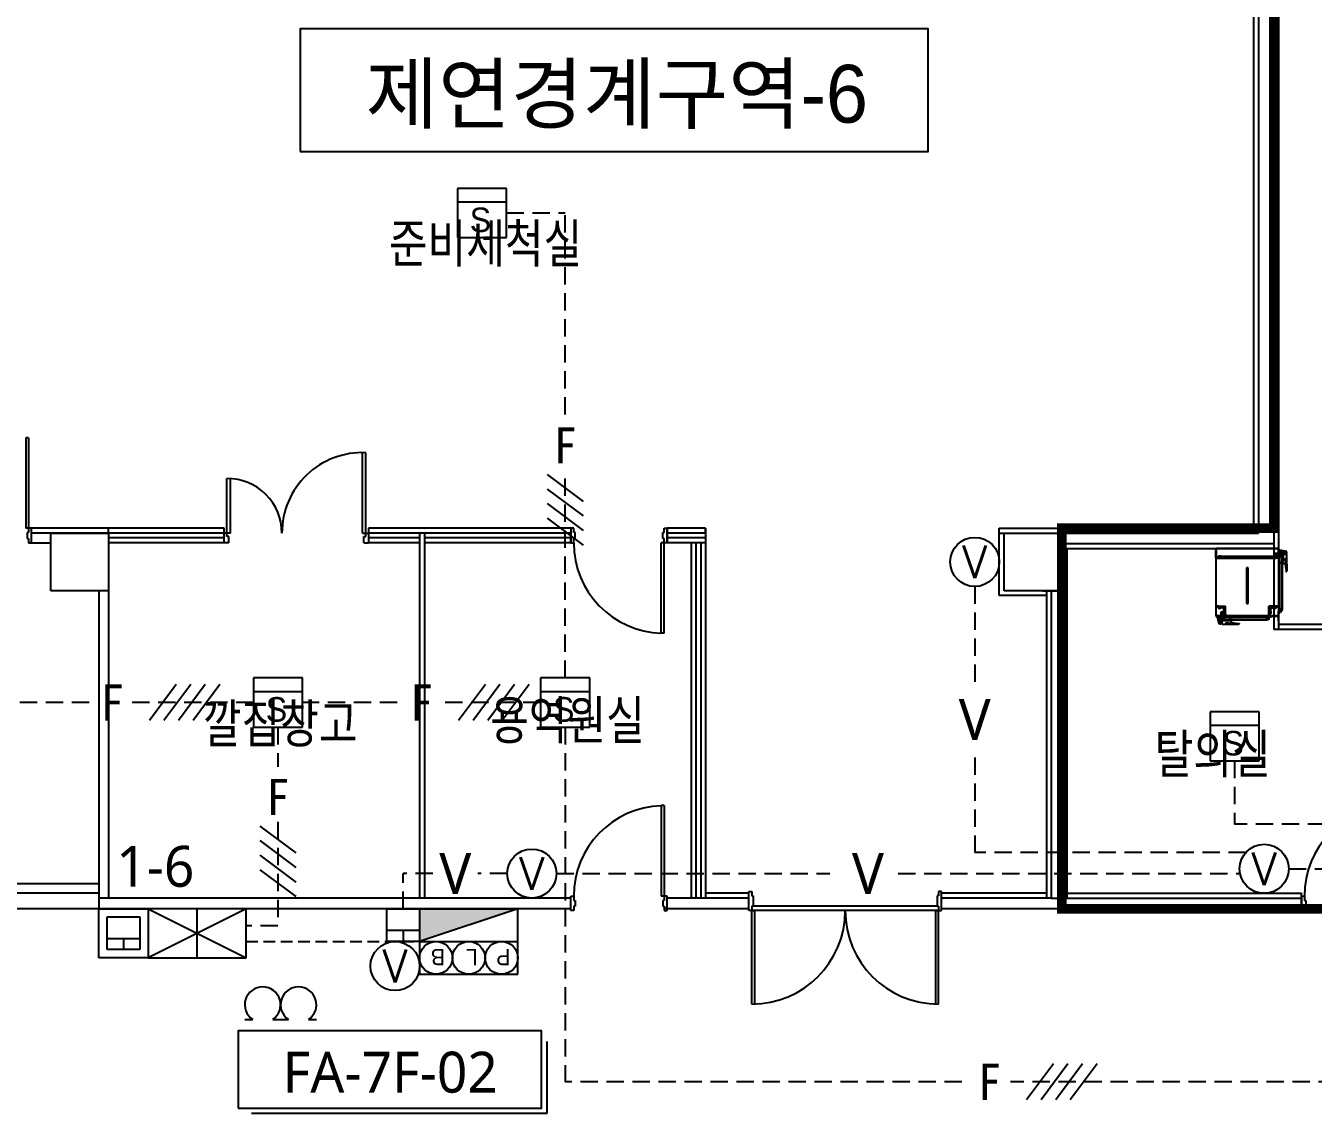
# Model space of a CAD drawing. Header units: millimetres. Extents: x 1710 to 94914, y 1329 to 63037.
# Drawn here: x 39621 to 52991, y 29871 to 41161 of the extents above; entities that cross this region are included whole.
import ezdxf
from ezdxf.enums import TextEntityAlignment as Align

# ---------------------------------------------------------------- set-up
doc = ezdxf.new("R2010")
doc.units = ezdxf.units.MM
doc.header["$LTSCALE"] = 120
doc.linetypes.add('HIDDENX2', pattern=[0.75, 0.5, -0.25])
for name, color, linetype in [('6구역', 51, 'Continuous'), ('ARCH', 9, 'Continuous'), ('DET', 2, 'Continuous'), ('DET-S', 2, 'Continuous'), ('duct-si', 7, 'Continuous'), ('exit-l', 3, 'Continuous'), ('fire', 2, 'Continuous'), ('fire-l', 4, 'Continuous'), ('FIRE-NOTE', 7, 'Continuous'), ('STROBE', 1, 'Continuous')]:
    doc.layers.add(name, color=color, linetype=linetype)
doc.styles.add('GHD', font='')
doc.styles.add('ghs', font='')
doc.styles.get("Standard").update_dxf_attribs({"font": 'SIMPLEX.shx'})
doc.styles.add('SUKWOO', font='malgun.ttf')
doc.styles.add('TT', font='')
doc.styles.add('돋움', font='')
doc.styles.get('GHD').set_extended_font_data('Dotum')
doc.styles.get('ghs').set_extended_font_data('Dotum')
doc.styles.get('TT').set_extended_font_data('Dotum')
doc.styles.get('돋움').set_extended_font_data('DotumChe')

# ---------------------------------------------------------------- blocks, each defined once
blk = doc.blocks.new('O')
at = {"layer": 'fire'}
for p, q in [((0, 0), (0.483, 0)), ((1.703, 0), (2.186, 0))]:
    blk.add_line(p, q, dxfattribs=at)
blk.add_arc((1.093, 0.907), 1.093, 303.90895, 236.09105, dxfattribs=at)
blk = doc.blocks.new('e-04')
at = {"layer": 'fire'}
for p, q in [((-3, 4), (-3, 0)), ((3, 4), (-3, 4)), ((3, 0), (3, 4)), ((3, 2), (-3, 2)), ((-3, 0), (3, 2)), ((3, 0), (-3, 0))]:
    blk.add_line(p, q, dxfattribs=at)
for centre in [(-2, 3), (0, 3), (2, 3)]:
    blk.add_circle(centre, 1, dxfattribs=at)
blk.add_solid([(-3, 0), (3, 2), (3, 0), (3, 2)], dxfattribs=at)
at = {"layer": 'fire', "color": 1, "style": 'ghs'}
for s, p in [('P', (-2.55, 2.452)), ('L', (-0.55, 2.452)), ('B', (1.45, 2.452))]:
    blk.add_text(s, height=1, dxfattribs=at).set_placement(p)
blk = doc.blocks.new('e-31-1')
at = {"layer": 'fire'}
for p, q in [((-1, 0), (-1, 2)), ((-1, 2), (1, 2)), ((0, 1.333), (0, 2)), ((1, 2), (1, 0)), ((-1, 1.333), (1, 1.333)), ((1, 0), (-1, 0))]:
    blk.add_line(p, q, dxfattribs=at)
blk = doc.blocks.new('e-07')
at = {"layer": 'fire'}
blk.add_circle((0, 1.5), 1.5, dxfattribs=at)
at = {"layer": 'STROBE'}
blk.add_line((0, 3), (0, 2.99), dxfattribs=at)
at = {"layer": 'fire', "color": 1}
blk.add_text('V', height=2, dxfattribs=at).set_placement((0, 1.5), align=Align.MIDDLE)
blk = doc.blocks.new('e-01')
at = {"layer": 'DET'}
for p, q in [((1.5, 1.5), (-1.5, 1.5)), ((-1.5, 1.5), (-1.5, -1.5)), ((1.5, -1.5), (1.5, 1.5)), ((1.5, 0.66), (-1.5, 0.66))]:
    blk.add_line(p, q, dxfattribs=at)
at = {"layer": 'DET-S'}
blk.add_line((-1.5, -1.5), (1.5, -1.5), dxfattribs=at)
at = {"layer": 'DET', "color": 1, "style": 'ghs'}
blk.add_text('S', height=1.5, dxfattribs=at).set_placement((-0.745, -1.172))
blk = doc.blocks.new('01')
at = {"layer": 'fire'}
for p, q in [((-0.079, 1.25), (-1.937, -1.25)), ((0.929, 1.25), (-0.929, -1.25)), ((1.937, 1.25), (0.079, -1.25)), ((2.944, 1.25), (1.087, -1.25))]:
    blk.add_line(p, q, dxfattribs=at)
blk = doc.blocks.new('e-22')
at = {"layer": 'fire', "lineweight": -3}
for p, q in [((4, 4), (-4, 4)), ((-4, 4), (-4, 0)), ((-4, 0), (4, 4)), ((4, 0), (-4, 4)), ((0, 4), (0, 0)), ((4, 0), (4, 4)), ((-4, 0), (4, 0))]:
    blk.add_line(p, q, dxfattribs=at)
blk = doc.blocks.new('e-31')
at = {"layer": 'fire'}
for p, q in [((-1.5, 0), (-1.5, 3)), ((-1.5, 3), (1.5, 3)), ((-1, 0.5), (-1, 2.5)), ((-1, 2.5), (1, 2.5)), ((0, 1.833), (0, 2.5)), ((1, 2.5), (1, 0.5)), ((1.5, 3), (1.5, 0)), ((-1, 1.833), (1, 1.833)), ((1.5, 0), (-1.5, 0)), ((1, 0.5), (-1, 0.5))]:
    blk.add_line(p, q, dxfattribs=at)

msp = doc.modelspace()

# ---------------------------------------------------------------- linework, layer by layer
at = {"layer": '6구역', "linetype": 'Continuous', "const_width": 100, "elevation": 0}
msp.add_lwpolyline([(60281.3, 31994.2), (50381.3, 31994.2), (50381.3, 35944.2), (52581.3, 35944.2), (52581.3, 42084.2), (40531.3, 42084.2), (40531.3, 44357), (37056.3, 44357), (37056.3, 37968.3), (36105.3, 37968.3), (36105.3, 35920.8), (25778.8, 35920.8), (25778.8, 44357)], dxfattribs=at)
at = {"layer": 'ARCH', "color": 9}
for p, q in [((52631.3, 44234.2, 0), (52631.3, 34894.2, 0)), ((52581.3, 42294.2, 0), (52581.3, 35734.2, 0)), ((52581.3, 42294.2, 0), (52581.3, 35734.2, 0)), ((52421.3, 42134.2, 0), (52421.3, 35894.2, 0)), ((52371.3, 42084.2, 0), (52371.3, 35894.2, 0)), ((39621.4, 36884.2, 0), (39621.4, 35944.2, 0)), ((39651.3, 36884.2, 0), (39621.4, 36884.2, 0)), ((39621.4, 36884.2, 0), (39621.4, 35944.2, 0)), ((39651.3, 36884.2, 0), (39621.4, 36884.2, 0)), ((39651.3, 36884.2, 0), (39651.3, 35944.2, 0)), ((39651.3, 36884.2, 0), (39651.3, 35944.2, 0)), ((43116.7, 35894.2, 0), (43116.7, 36729.2, 0)), ((43152, 35894.2, 0), (43152, 36728.5, 0)), ((41710.7, 35894.2, 0), (41710.7, 36459.2, 0)), ((41746, 35894.2, 0), (41746, 36458.5, 0)), ((39651.3, 35944.2, 0), (39621.4, 35944.2, 0)), ((39651.3, 35944.2, 0), (39621.4, 35944.2, 0)), ((39651.3, 35899.2, 0), (39636.3, 35899.2, 0)), ((39636.3, 35899.2, 0), (39636.3, 35839.2, 0)), ((39651.3, 35899.2, 0), (39636.3, 35899.2, 0)), ((39636.3, 35899.2, 0), (39636.3, 35839.2, 0)), ((39636.3, 35839.2, 0), (39651.3, 35839.2, 0)), ((39636.3, 35839.2, 0), (39651.3, 35839.2, 0)), ((39681.3, 35944.2, 0), (39651.3, 35944.2, 0)), ((39651.3, 35944.2, 0), (39651.3, 35899.2, 0)), ((39681.3, 35944.2, 0), (39651.3, 35944.2, 0)), ((39651.3, 35944.2, 0), (39651.3, 35899.2, 0)), ((39651.3, 35839.2, 0), (39651.3, 35794.2, 0)), ((39651.3, 35839.2, 0), (39651.3, 35794.2, 0)), ((39681.3, 35794.2, 0), (39681.3, 35944.2, 0)), ((39681.3, 35794.2, 0), (39681.3, 35944.2, 0)), ((41681.3, 35944.2, 0), (39681.3, 35944.2, 0)), ((41681.3, 35894.2, 0), (39681.3, 35894.2, 0)), ((39881.3, 35894.2, 0), (40481.3, 35894.2, 0)), ((39881.3, 35294.2, 0), (39881.3, 35894.2, 0)), ((40481.3, 35894.2, 0), (40481.3, 35944.2, 0)), ((40481.3, 35894.2, 0), (40481.3, 35294.2, 0)), ((41681.3, 35844.2, 0), (40481.3, 35844.2, 0)), ((41681.3, 35794.2, 0), (41681.3, 35944.2, 0)), ((41710.7, 35894.2, 0), (41681.3, 35894.2, 0)), ((41710.7, 35858.3, 0), (41710.7, 35894.2, 0)), ((41746, 35894.2, 0), (41710.7, 35894.2, 0)), ((41731.2, 35858.3, 0), (41710.7, 35858.3, 0)), ((41731.2, 35794.2, 0), (41731.2, 35858.3, 0)), ((43116.7, 35894.2, 0), (43152, 35894.2, 0)), ((43131.5, 35794.2, 0), (43131.5, 35858.3, 0)), ((43131.5, 35858.3, 0), (43152, 35858.3, 0)), ((43152, 35858.3, 0), (43152, 35894.2, 0)), ((43152, 35894.2, 0), (43181.3, 35894.2, 0)), ((45281.3, 35944.2, 0), (43181.3, 35944.2, 0)), ((43181.3, 35944.2, 0), (43181.3, 35794.2, 0)), ((45281.3, 35894.2, 0), (43181.3, 35894.2, 0)), ((43711.3, 35844.2, 0), (43181.3, 35844.2, 0)), ((43711.3, 35894.2, 0), (43711.3, 32104.2, 0)), ((43761.3, 35894.2, 0), (43761.3, 32104.2, 0)), ((45281.3, 35844.2, 0), (43761.3, 35844.2, 0)), ((45281.3, 35944.2, 0), (45281.3, 35794.2, 0)), ((45311.3, 35944.2, 0), (45281.3, 35944.2, 0)), ((45281.3, 35944.2, 0), (45281.3, 35794.2, 0)), ((45311.3, 35944.2, 0), (45281.3, 35944.2, 0)), ((45281.3, 35794.2, 0), (45281.3, 35861.4, 0)), ((45311.3, 35899.2, 0), (45311.3, 35944.2, 0)), ((45311.3, 35899.2, 0), (45311.3, 35944.2, 0)), ((45326.3, 35899.2, 0), (45311.3, 35899.2, 0)), ((45326.3, 35899.2, 0), (45311.3, 35899.2, 0)), ((45311.3, 35794.2, 0), (45311.3, 35839.2, 0)), ((45311.3, 35839.2, 0), (45326.3, 35839.2, 0)), ((45311.3, 35794.2, 0), (45311.3, 35839.2, 0)), ((45311.3, 35839.2, 0), (45326.3, 35839.2, 0)), ((45326.3, 35839.2, 0), (45326.3, 35899.2, 0)), ((45326.3, 35839.2, 0), (45326.3, 35899.2, 0)), ((46236.3, 35839.2, 0), (46236.3, 35899.2, 0)), ((46236.3, 35899.2, 0), (46251.3, 35899.2, 0)), ((46236.3, 35839.2, 0), (46236.3, 35899.2, 0)), ((46236.3, 35899.2, 0), (46251.3, 35899.2, 0)), ((46251.3, 35839.2, 0), (46236.3, 35839.2, 0)), ((46251.3, 35839.2, 0), (46236.3, 35839.2, 0)), ((46251.3, 35899.2, 0), (46251.3, 35944.2, 0)), ((46251.3, 35944.2, 0), (46281.3, 35944.2, 0)), ((46251.3, 35899.2, 0), (46251.3, 35944.2, 0)), ((46251.3, 35944.2, 0), (46281.3, 35944.2, 0)), ((46251.3, 35794.2, 0), (46251.3, 35839.2, 0)), ((46251.3, 35794.2, 0), (46251.3, 35839.2, 0)), ((46681.3, 35944.2, 0), (46281.3, 35944.2, 0)), ((46281.3, 35794.2, 0), (46281.3, 35944.2, 0)), ((46281.3, 35944.2, 0), (46281.3, 35794.2, 0)), ((46281.3, 35944.2, 0), (46281.3, 35794.2, 0)), ((46681.3, 35894.2, 0), (46281.3, 35894.2, 0)), ((46681.3, 35844.2, 0), (46281.3, 35844.2, 0)), ((46681.3, 35944.2, 0), (46681.3, 32104.2, 0)), ((46681.3, 35894.2, 0), (46681.3, 35944.2, 0)), ((49731.3, 35944.2, 0), (52371.3, 35944.2, 0)), ((49731.3, 35244.2, 0), (49731.3, 35944.2, 0)), ((49731.3, 35894.2, 0), (52421.3, 35894.2, 0)), ((49781.3, 35294.2, 0), (49781.3, 35894.2, 0)), ((50381.3, 35894.2, 0), (50381.3, 35694.2, 0)), ((50381.3, 35894.2, 0), (50381.3, 35294.2, 0)), ((39651.3, 35794.2, 0), (39681.3, 35794.2, 0)), ((39651.3, 35794.2, 0), (39681.3, 35794.2, 0)), ((39681.3, 35794.2, 0), (39881.3, 35794.2, 0)), ((41681.3, 35794.2, 0), (40481.3, 35794.2, 0)), ((41731.2, 35794.2, 0), (41681.3, 35794.2, 0)), ((43131.5, 35794.2, 0), (43181.3, 35794.2, 0)), ((43711.3, 35794.2, 0), (43181.3, 35794.2, 0)), ((45281.3, 35794.2, 0), (43761.3, 35794.2, 0)), ((45281.3, 35794.2, 0), (45311.3, 35794.2, 0)), ((45281.3, 35794.2, 0), (45311.3, 35794.2, 0)), ((46221.4, 34854.2, 0), (46221.4, 35794.2, 0)), ((46251.3, 35794.2, 0), (46221.4, 35794.2, 0)), ((46221.4, 34854.2, 0), (46221.4, 35794.2, 0)), ((46251.3, 35794.2, 0), (46221.4, 35794.2, 0)), ((46251.3, 34854.2, 0), (46251.3, 35794.2, 0)), ((46251.3, 34854.2, 0), (46251.3, 35794.2, 0)), ((46281.3, 35794.2, 0), (46251.3, 35794.2, 0)), ((46281.3, 35794.2, 0), (46251.3, 35794.2, 0)), ((46681.3, 35794.2, 0), (46281.3, 35794.2, 0)), ((46531.3, 35794.2, 0), (46531.3, 32104.2, 0)), ((46581.3, 35794.2, 0), (46581.3, 32104.2, 0)), ((46631.3, 35794.2, 0), (46631.3, 32104.2, 0)), ((50381.3, 35784.2, 0), (52581.3, 35784.2, 0)), ((50381.3, 35734.2, 0), (52581.3, 35734.2, 0)), ((50431.3, 35734.2, 0), (50431.3, 32104.2, 0)), ((51981.3, 35734.2, 0), (51981.3, 35634.2, 0)), ((51981.3, 35634.2, 0), (51981.3, 35734.2, 0)), ((51981.3, 35734.2, 0), (52631.3, 35734.2, 0)), ((51981.3, 35721.2, 0), (51981.3, 35686.2, 0)), ((51981.3, 35716.2, 0), (51981.3, 35681.2, 0)), ((51982.5, 35635.4, 0), (51982.5, 35733, 0)), ((52630.1, 35733, 0), (51982.5, 35733, 0)), ((51982.5, 35733, 0), (51982.5, 35635.4, 0)), ((52581.3, 35734.2, 0), (52581.3, 34894.2, 0)), ((52630.1, 35635.4, 0), (52630.1, 35733, 0)), ((52631.3, 35734.2, 0), (52631.3, 35634.2, 0)), ((52641.3, 35721.2, 0), (52631.3, 35721.2, 0)), ((52631.3, 35721.2, 0), (52631.3, 35686.2, 0)), ((52641.3, 35716.2, 0), (52631.3, 35716.2, 0)), ((52631.3, 35716.2, 0), (52631.3, 35681.2, 0)), ((52641.3, 35686.2, 0), (52641.3, 35721.2, 0)), ((52641.3, 35721.2, 0), (52696.3, 35705.2, 0)), ((52641.3, 35721.2, 0), (52713.3, 35705.2, 0)), ((52641.3, 35681.2, 0), (52641.3, 35716.2, 0)), ((52641.3, 35716.2, 0), (52641.3, 35690.2, 0)), ((52641.3, 35716.2, 0), (52641.3, 35690.2, 0)), ((52696.3, 35695.2, 0), (52696.3, 35705.2, 0)), ((52713.3, 35695.2, 0), (52713.3, 35705.2, 0)), ((40481.3, 35694.2, 0), (40481.3, 32104.2, 0)), ((51981.3, 35634.2, 0), (51981.3, 35033, 0)), ((52006.3, 35634.2, 0), (51981.3, 35634.2, 0)), ((51981.4, 35634.2, 0), (52006.3, 35634.2, 0)), ((51982.5, 35635.4, 0), (52005.1, 35635.4, 0)), ((51982.5, 35034.2, 0), (51982.5, 35634.2, 0)), ((52005.1, 35635.4, 0), (52005.1, 35655.4, 0)), ((52005.1, 35655.4, 0), (52030.1, 35655.4, 0)), ((52030.1, 35654.2, 0), (52006.3, 35654.2, 0)), ((52006.3, 35654.2, 0), (52006.3, 35634.2, 0)), ((52606.3, 35652.2, 0), (52006.3, 35652.2, 0)), ((52006.3, 35652.2, 0), (52006.3, 35634.2, 0)), ((52006.3, 35634.2, 0), (52606.3, 35634.2, 0)), ((52025.1, 35658.6, 0), (52025.1, 35648, 0)), ((52030.1, 35654.2, 0), (52030.1, 35655.4, 0)), ((52582.5, 35654.2, 0), (52582.5, 35655.4, 0)), ((52582.5, 35655.4, 0), (52607.5, 35655.4, 0)), ((52606.3, 35654.2, 0), (52582.5, 35654.2, 0)), ((52587.5, 35660.4, 0), (52587.5, 35645, 0)), ((52590.1, 35683.7, 0), (52630.1, 35683.7, 0)), ((52590.1, 35643.7, 0), (52590.1, 35683.7, 0)), ((52630.1, 35643.7, 0), (52590.1, 35643.7, 0)), ((52638, 35671.2, 0), (52601, 35671.2, 0)), ((52601, 35671.2, 0), (52601, 35656.2, 0)), ((52601, 35656.2, 0), (52638, 35656.2, 0)), ((52606.3, 35634.2, 0), (52606.3, 35654.2, 0)), ((52606.3, 35634.2, 0), (52606.3, 35652.2, 0)), ((52631.3, 35634.2, 0), (52606.3, 35634.2, 0)), ((52607.5, 35655.4, 0), (52607.5, 35635.4, 0)), ((52607.5, 35635.4, 0), (52630.1, 35635.4, 0)), ((52608.6, 35668.2, 0), (52614.6, 35668.2, 0)), ((52614.6, 35659.2, 0), (52608.6, 35659.2, 0)), ((52630.1, 35683.7, 0), (52630.1, 35643.7, 0)), ((52631.3, 35686.2, 0), (52641.3, 35686.2, 0)), ((52631.3, 35681.2, 0), (52641.3, 35681.2, 0)), ((52645.2, 35669.2, 0), (52633.4, 35669.2, 0)), ((52638, 35656.2, 0), (52638, 35671.2, 0)), ((52638, 35671.2, 0), (52670, 35671.2, 0)), ((52651.7, 35657.4, 0), (52638, 35657.4, 0)), ((52650.5, 35656.2, 0), (52638, 35656.2, 0)), ((52638, 35641.2, 0), (52649.3, 35641.2, 0)), ((52638, 35584.2, 0), (52638, 35641.2, 0)), ((52667.6, 35584.2, 0), (52638, 35584.2, 0)), ((52668.8, 35670, 0), (52639.2, 35670, 0)), ((52639.2, 35670, 0), (52639.2, 35098.4, 0)), ((52639.2, 35640, 0), (52639.2, 35585.4, 0)), ((52650.5, 35640, 0), (52639.2, 35640, 0)), ((52639.2, 35585.4, 0), (52668.8, 35585.4, 0)), ((52641.3, 35695.2, 0), (52696.3, 35695.2, 0)), ((52641.3, 35695.2, 0), (52713.3, 35695.2, 0)), ((52680.3, 35689.2, 0), (52641.3, 35689.2, 0)), ((52697.3, 35689.2, 0), (52641.3, 35689.2, 0)), ((52649.3, 35656.2, 0), (52650.5, 35656.2, 0)), ((52649.3, 35641.2, 0), (52649.3, 35656.2, 0)), ((52650.5, 35656.2, 0), (52650.5, 35640, 0)), ((52650.5, 35649.4, 0), (52650.5, 35656.2, 0)), ((52651.7, 35649.4, 0), (52650.5, 35649.4, 0)), ((52651.7, 35657.4, 0), (52651.7, 35649.4, 0)), ((52656.3, 35689.9, 0), (52656.3, 35659.8, 0)), ((52667.6, 35565.4, 0), (52667.6, 35584.2, 0)), ((52668.8, 35565.4, 0), (52667.6, 35565.4, 0)), ((52668.8, 35098.4, 0), (52668.8, 35670, 0)), ((52668.8, 35585.4, 0), (52668.8, 35565.4, 0)), ((52718, 35671.2, 0), (52670, 35671.2, 0)), ((52670, 35671.2, 0), (52670, 35577.2, 0)), ((52670, 35671.2, 0), (52670, 35097.2, 0)), ((52670, 35577.2, 0), (52718, 35577.2, 0)), ((52676, 35674.2, 0), (52676, 35671.2, 0)), ((52679, 35671.2, 0), (52679, 35577.2, 0)), ((52680.3, 35695.2, 0), (52680.3, 35687.2, 0)), ((52695.3, 35693.2, 0), (52680.3, 35693.2, 0)), ((52680.3, 35687.2, 0), (52684.3, 35679.4, 0)), ((52695.3, 35687.2, 0), (52691.4, 35679.4, 0)), ((52694, 35687.2, 0), (52694, 35671.2, 0)), ((52695.3, 35695.2, 0), (52695.3, 35687.2, 0)), ((52712.3, 35693.2, 0), (52697.3, 35693.2, 0)), ((52697.3, 35690.2, 0), (52697.3, 35682.2, 0)), ((52697.3, 35687.2, 0), (52701.3, 35679.4, 0)), ((52715, 35609.2, 0), (52698, 35577.2, 0)), ((52703, 35572.2, 0), (52698, 35577.2, 0)), ((52712, 35500.2, 0), (52703, 35572.2, 0)), ((52712.3, 35687.2, 0), (52708.4, 35679.4, 0)), ((52712.3, 35695.2, 0), (52712.3, 35687.2, 0)), ((52712.7, 35671.2, 0), (52715, 35666.2, 0)), ((52715, 35666.2, 0), (52715, 35609.2, 0)), ((52718, 35572.2, 0), (52716, 35500.2, 0)), ((52718, 35577.2, 0), (52718, 35671.2, 0)), ((52718, 35572.2, 0), (52718, 35671.2, 0)), ((52315.6, 35533.7, 0), (52297.1, 35533.7, 0)), ((52297.1, 35533.7, 0), (52297.1, 35164, 0)), ((52315.6, 35520.8, 0), (52297.1, 35520.8, 0)), ((52312.4, 35517.6, 0), (52300.3, 35517.6, 0)), ((52300.3, 35517.6, 0), (52300.3, 35180.2, 0)), ((52306.3, 35544.3, 0), (52306.3, 35153.5, 0)), ((52312.4, 35180.2, 0), (52312.4, 35517.6, 0)), ((52315.6, 35164, 0), (52315.6, 35533.7, 0)), ((52708, 35490.2, 0), (52712, 35500.2, 0)), ((52711, 35490.2, 0), (52708, 35490.2, 0)), ((52711, 35490.2, 0), (52716, 35500.2, 0)), ((40481.3, 35294.2, 0), (39881.3, 35294.2, 0)), ((40381.3, 35294.2, 0), (40381.3, 32104.2, 0)), ((50221.3, 35244.2, 0), (49731.3, 35244.2, 0)), ((50381.3, 35294.2, 0), (49781.3, 35294.2, 0)), ((50181.3, 35294.2, 0), (50381.3, 35294.2, 0)), ((50221.3, 35294.2, 0), (50221.3, 32104.2, 0)), ((50271.3, 35294.2, 0), (50271.3, 32104.2, 0)), ((50381.3, 35294.2, 0), (50381.3, 32104.2, 0)), ((52297.1, 35176.9, 0), (52315.6, 35176.9, 0)), ((52297.1, 35164, 0), (52315.6, 35164, 0)), ((52300.3, 35180.2, 0), (52312.4, 35180.2, 0)), ((51981.3, 35033, 0), (52631.3, 35033, 0)), ((51981.3, 35033, 0), (52081.3, 35033, 0)), ((52006.3, 35134.2, 0), (51982.5, 35134.2, 0)), ((51982.5, 35133, 0), (52005.1, 35133, 0)), ((52630.1, 35034.2, 0), (51982.5, 35034.2, 0)), ((52080.1, 35034.2, 0), (51982.5, 35034.2, 0)), ((51994.3, 35023, 0), (51994.3, 35033, 0)), ((51999.3, 35023, 0), (51999.3, 35033, 0)), ((52005.1, 35133, 0), (52005.1, 35113, 0)), ((52005.1, 35113, 0), (52031.3, 35113, 0)), ((52006.3, 35116.2, 0), (52006.3, 35134.2, 0)), ((52006.3, 35114.2, 0), (52006.3, 35134.2, 0)), ((52031.3, 35114.2, 0), (52006.3, 35114.2, 0)), ((52007.3, 35134.2, 0), (52081.3, 35134.2, 0)), ((52007.3, 35134.2, 0), (52007.3, 35116.2, 0)), ((52007.3, 35134.2, 0), (52081.3, 35134.2, 0)), ((52063.3, 35116.2, 0), (52007.3, 35116.2, 0)), ((52029.3, 35033, 0), (52029.3, 35023, 0)), ((52031.3, 35113, 0), (52031.3, 35114.2, 0)), ((52071.8, 35074.2, 0), (52031.8, 35074.2, 0)), ((52031.8, 35074.2, 0), (52031.8, 35034.2, 0)), ((52031.8, 35034.2, 0), (52071.8, 35034.2, 0)), ((52031.8, 35034.2, 0), (52071.8, 35034.2, 0)), ((52034.3, 35033, 0), (52034.3, 35023, 0)), ((52044.3, 35063.3, 0), (52059.3, 35063.3, 0)), ((52044.3, 35026.3, 0), (52044.3, 35063.3, 0)), ((52046.3, 35019.1, 0), (52046.3, 35031, 0)), ((52047.3, 35055.7, 0), (52047.3, 35049.7, 0)), ((52056.3, 35049.7, 0), (52056.3, 35055.7, 0)), ((52059.3, 35063.3, 0), (52059.3, 35026.3, 0)), ((52061.3, 35081.8, 0), (52060.1, 35081.8, 0)), ((52060.1, 35081.8, 0), (52060.1, 35056.8, 0)), ((52060.1, 35056.8, 0), (52080.1, 35056.8, 0)), ((52061.3, 35058, 0), (52061.3, 35081.8, 0)), ((52081.3, 35058, 0), (52061.3, 35058, 0)), ((52081.3, 35134.2, 0), (52063.3, 35116.2, 0)), ((52081.3, 35134.2, 0), (52063.3, 35116.2, 0)), ((52063.3, 35059, 0), (52063.3, 35116.2, 0)), ((52081.3, 35059, 0), (52063.3, 35059, 0)), ((52071.8, 35034.2, 0), (52071.8, 35074.2, 0)), ((52080.1, 35056.8, 0), (52080.1, 35034.2, 0)), ((52081.3, 35059, 0), (52081.3, 35134.2, 0)), ((52081.3, 35059, 0), (52081.3, 35134.2, 0)), ((52081.3, 35033, 0), (52081.3, 35058, 0)), ((52507.3, 35034.2, 0), (52486.8, 35034.2, 0)), ((52631.3, 35033, 0), (52507.3, 35033, 0)), ((52508.5, 35034.2, 0), (52630.1, 35034.2, 0)), ((52515.3, 35033, 0), (52515.3, 35021, 0)), ((52515.3, 35033, 0), (52524.3, 35033, 0)), ((52559.3, 35033, 0), (52524.3, 35033, 0)), ((52559.3, 35033, 0), (52524.3, 35033, 0)), ((52524.3, 35033, 0), (52524.3, 35021, 0)), ((52559.3, 35033, 0), (52524.3, 35033, 0)), ((52531.3, 35032, 0), (52524.3, 35032, 0)), ((52618.3, 35033, 0), (52529.3, 35033, 0)), ((52618.3, 35033, 0), (52529.3, 35033, 0)), ((52618.3, 35033, 0), (52529.3, 35033, 0)), ((52531.3, 35134.2, 0), (52549.3, 35116.2, 0)), ((52531.3, 35059, 0), (52531.3, 35134.2, 0)), ((52605.3, 35134.2, 0), (52531.3, 35134.2, 0)), ((52531.3, 35059, 0), (52549.3, 35059, 0)), ((52531.3, 35058, 0), (52551.3, 35058, 0)), ((52531.3, 35033, 0), (52531.3, 35058, 0)), ((52531.3, 35022, 0), (52531.3, 35033, 0)), ((52531.3, 35033, 0), (52556.8, 35033, 0)), ((52531.3, 35033, 0), (52556.8, 35033, 0)), ((52532.5, 35056.8, 0), (52532.5, 35034.2, 0)), ((52552.5, 35056.8, 0), (52532.5, 35056.8, 0)), ((52544.3, 35017.1, 0), (52544.3, 35041.9, 0)), ((52549.3, 35059, 0), (52549.3, 35116.2, 0)), ((52549.3, 35116.2, 0), (52605.3, 35116.2, 0)), ((52551.3, 35081.8, 0), (52552.5, 35081.8, 0)), ((52551.3, 35058, 0), (52551.3, 35081.8, 0)), ((52552.5, 35081.8, 0), (52552.5, 35056.8, 0)), ((52556.8, 35033, 0), (52556.8, 35022, 0)), ((52556.8, 35033, 0), (52556.8, 35022, 0)), ((52581.3, 35114.2, 0), (52581.3, 35113, 0)), ((52606.3, 35114.2, 0), (52581.3, 35114.2, 0)), ((52581.3, 35113, 0), (52607.5, 35113, 0)), ((52605.3, 35134.2, 0), (52605.3, 35116.2, 0)), ((52606.3, 35134.2, 0), (52606.3, 35116.2, 0)), ((52606.3, 35134.2, 0), (52606.3, 35114.2, 0)), ((52631.3, 35134.2, 0), (52606.3, 35134.2, 0)), ((52607.5, 35133, 0), (52630.1, 35133, 0)), ((52607.5, 35113, 0), (52607.5, 35133, 0)), ((52647.2, 35067.2, 0), (52622.5, 35067.2, 0)), ((52630.1, 35133, 0), (52630.1, 35034.2, 0)), ((52631.3, 35096.2, 0), (52631.3, 35087.2, 0)), ((52631.3, 35096.2, 0), (52643.3, 35096.2, 0)), ((52631.3, 35087.2, 0), (52643.3, 35087.2, 0)), ((52631.3, 34983, 0), (52631.3, 35084.2, 0)), ((52631.3, 35080.2, 0), (52631.3, 35054.7, 0)), ((52631.3, 35080.2, 0), (52631.3, 35054.7, 0)), ((52642.3, 35080.2, 0), (52631.3, 35080.2, 0)), ((52631.3, 35054.7, 0), (52642.3, 35054.7, 0)), ((52631.3, 35054.7, 0), (52642.3, 35054.7, 0)), ((52632.3, 35080.2, 0), (52632.3, 35087.2, 0)), ((52670, 35097.2, 0), (52638, 35097.2, 0)), ((52639.2, 35098.4, 0), (52668.8, 35098.4, 0)), ((52641.3, 35080.8, 0), (52641.3, 35087.2, 0)), ((52642.3, 35054.7, 0), (52642.3, 35080.2, 0)), ((52669.3, 35097.2, 0), (52643.3, 35097.2, 0)), ((52643.3, 35097.2, 0), (52643.3, 35086.2, 0)), ((52669.3, 35097.2, 0), (52643.3, 35097.2, 0)), ((52643.3, 35086.2, 0), (52669.3, 35086.2, 0)), ((52656.3, 35117.2, 0), (52656.3, 35070.8, 0)), ((52656.3, 35099, 0), (52656.3, 35092.3, 0)), ((52669.3, 35086.2, 0), (52669.3, 35097.2, 0)), ((52669.3, 35086.2, 0), (52669.3, 35097.2, 0)), ((51994.3, 35023, 0), (52010.3, 34951, 0)), ((51994.3, 35023, 0), (52010.3, 34968, 0)), ((52029.3, 35023, 0), (51994.3, 35023, 0)), ((51999.3, 35023, 0), (52025.3, 35023, 0)), ((51999.3, 35023, 0), (52025.3, 35023, 0)), ((52034.3, 35023, 0), (51999.3, 35023, 0)), ((52020.3, 34968, 0), (52010.3, 34968, 0)), ((52020.3, 34951, 0), (52010.3, 34951, 0)), ((52020.3, 35023, 0), (52020.3, 34951, 0)), ((52020.3, 35023, 0), (52020.3, 34968, 0)), ((52020.3, 34984, 0), (52028.3, 34984, 0)), ((52020.3, 34969, 0), (52028.3, 34969, 0)), ((52020.3, 34952, 0), (52028.3, 34952, 0)), ((52022.3, 34969, 0), (52022.3, 34984, 0)), ((52022.3, 34952, 0), (52022.3, 34967, 0)), ((52025.3, 34967, 0), (52033.3, 34967, 0)), ((52025.7, 35008, 0), (52055.8, 35008, 0)), ((52026.3, 34967, 0), (52026.3, 35023, 0)), ((52026.3, 34984, 0), (52026.3, 35023, 0)), ((52028.3, 34984, 0), (52036.1, 34980.1, 0)), ((52028.3, 34969, 0), (52036.1, 34972.9, 0)), ((52028.3, 34970.3, 0), (52044.3, 34970.3, 0)), ((52028.3, 34967, 0), (52036.1, 34963.1, 0)), ((52028.3, 34952, 0), (52036.1, 34955.9, 0)), ((52041.4, 34988.3, 0), (52044.3, 34988.3, 0)), ((52044.3, 35026.3, 0), (52044.3, 34994.3, 0)), ((52059.3, 35026.3, 0), (52044.3, 35026.3, 0)), ((52044.3, 34994.3, 0), (52514.3, 34994.3, 0)), ((52044.3, 34994.3, 0), (52138.3, 34994.3, 0)), ((52044.3, 34946.3, 0), (52044.3, 34994.3, 0)), ((52044.3, 34985.3, 0), (52138.3, 34985.3, 0)), ((52044.3, 34951.6, 0), (52049.3, 34949.3, 0)), ((52143.3, 34946.3, 0), (52044.3, 34946.3, 0)), ((52138.3, 34946.3, 0), (52044.3, 34946.3, 0)), ((52045.5, 35025.1, 0), (52513.1, 35025.1, 0)), ((52045.5, 34995.5, 0), (52045.5, 35025.1, 0)), ((52513.1, 34995.5, 0), (52045.5, 34995.5, 0)), ((52049.3, 34949.3, 0), (52106.3, 34949.3, 0)), ((52058.1, 35012.6, 0), (52058.1, 35026.3, 0)), ((52058.1, 35012.6, 0), (52066.1, 35012.6, 0)), ((52059.3, 35013.8, 0), (52059.3, 35026.3, 0)), ((52074.3, 35015, 0), (52059.3, 35015, 0)), ((52059.3, 35015, 0), (52059.3, 35013.8, 0)), ((52066.1, 35013.8, 0), (52059.3, 35013.8, 0)), ((52059.3, 35013.8, 0), (52075.5, 35013.8, 0)), ((52066.1, 35012.6, 0), (52066.1, 35013.8, 0)), ((52131.3, 35026.3, 0), (52074.3, 35026.3, 0)), ((52074.3, 35026.3, 0), (52074.3, 35015, 0)), ((52075.5, 35013.8, 0), (52075.5, 35025.1, 0)), ((52075.5, 35025.1, 0), (52130.1, 35025.1, 0)), ((52106.3, 34949.3, 0), (52138.3, 34966.3, 0)), ((52130.1, 35025.1, 0), (52130.1, 34995.5, 0)), ((52130.1, 34995.5, 0), (52150.1, 34995.5, 0)), ((52131.3, 34996.7, 0), (52131.3, 35026.3, 0)), ((52150.1, 34996.7, 0), (52131.3, 34996.7, 0)), ((52138.3, 34994.3, 0), (52138.3, 34946.3, 0)), ((52143.3, 34961.3, 0), (52138.3, 34966.3, 0)), ((52215.3, 34952.3, 0), (52143.3, 34961.3, 0)), ((52143.3, 34946.3, 0), (52215.3, 34948.3, 0)), ((52150.1, 34995.5, 0), (52150.1, 34996.7, 0)), ((52225.3, 34956.3, 0), (52215.3, 34952.3, 0)), ((52225.3, 34953.3, 0), (52215.3, 34948.3, 0)), ((52225.3, 34953.3, 0), (52225.3, 34956.3, 0)), ((52494.4, 35008, 0), (52540.8, 35008, 0)), ((52512.6, 35008, 0), (52519.3, 35008, 0)), ((52513.1, 35025.1, 0), (52513.1, 34995.5, 0)), ((52514.3, 34994.3, 0), (52514.3, 35026.3, 0)), ((52514.3, 34995, 0), (52514.3, 35021, 0)), ((52514.3, 35021, 0), (52525.3, 35021, 0)), ((52514.3, 34995, 0), (52514.3, 35021, 0)), ((52525.3, 34995, 0), (52514.3, 34995, 0)), ((52525.3, 34995, 0), (52514.3, 34995, 0)), ((52530.8, 35023, 0), (52524.3, 35023, 0)), ((52525.3, 35021, 0), (52525.3, 34995, 0)), ((52556.8, 35022, 0), (52531.3, 35022, 0)), ((57681.3, 34944.2, 0), (52631.3, 34944.2, 0)), ((46251.3, 34854.2, 0), (46221.4, 34854.2, 0)), ((46251.3, 34854.2, 0), (46221.4, 34854.2, 0)), ((57681.3, 34894.2, 0), (52581.3, 34894.2, 0)), ((46221.4, 33064.2, 0), (46221.4, 32124.2, 0)), ((46251.3, 33064.2, 0), (46221.4, 33064.2, 0)), ((46221.4, 33064.2, 0), (46221.4, 32124.2, 0)), ((46251.3, 33064.2, 0), (46221.4, 33064.2, 0)), ((46251.3, 33064.2, 0), (46251.3, 32124.2, 0)), ((46251.3, 33064.2, 0), (46251.3, 32124.2, 0)), ((40381.3, 32254.2, 0), (37131.3, 32254.2, 0)), ((40381.3, 32154.2, 0), (36704.6, 32154.2, 0)), ((40381.3, 32154.2, 0), (40381.3, 31994.2, 0)), ((45281.3, 32104.2, 0), (40381.3, 32104.2, 0)), ((45281.3, 31974.2, 0), (45281.3, 32124.2, 0)), ((45281.3, 32124.2, 0), (45311.3, 32124.2, 0)), ((45281.3, 31974.2, 0), (45281.3, 32124.2, 0)), ((45281.3, 32124.2, 0), (45311.3, 32124.2, 0)), ((45311.3, 32124.2, 0), (45311.3, 32079.2, 0)), ((45311.3, 32124.2, 0), (45311.3, 32079.2, 0)), ((46251.3, 32124.2, 0), (46221.4, 32124.2, 0)), ((46251.3, 32124.2, 0), (46221.4, 32124.2, 0)), ((46281.3, 32124.2, 0), (46251.3, 32124.2, 0)), ((46251.3, 32124.2, 0), (46251.3, 32079.2, 0)), ((46281.3, 32124.2, 0), (46251.3, 32124.2, 0)), ((46251.3, 32124.2, 0), (46251.3, 32079.2, 0)), ((46281.3, 31974.2, 0), (46281.3, 32124.2, 0)), ((47131.3, 32104.2, 0), (46281.3, 32104.2, 0)), ((47131.3, 32154.2, 0), (46681.3, 32154.2, 0)), ((47131.3, 31974.2, 0), (47131.3, 32174.2, 0)), ((47131.3, 32174.2, 0), (47161.3, 32174.2, 0)), ((47131.3, 31974.2, 0), (47131.3, 32174.2, 0)), ((47131.3, 32174.2, 0), (47161.3, 32174.2, 0)), ((47161.3, 32174.2, 0), (47161.3, 32129.2, 0)), ((47161.3, 32174.2, 0), (47161.3, 32129.2, 0)), ((47161.3, 32129.2, 0), (47176.3, 32129.2, 0)), ((47161.3, 32129.2, 0), (47176.3, 32129.2, 0)), ((47176.3, 32129.2, 0), (47176.3, 32019.2, 0)), ((47176.3, 32129.2, 0), (47176.3, 32019.2, 0)), ((49101.3, 32129.2, 0), (49086.3, 32129.2, 0)), ((49086.3, 32129.2, 0), (49086.3, 32019.2, 0)), ((49101.3, 32129.2, 0), (49086.3, 32129.2, 0)), ((49086.3, 32129.2, 0), (49086.3, 32019.2, 0)), ((49131.3, 32174.2, 0), (49101.3, 32174.2, 0)), ((49101.3, 32174.2, 0), (49101.3, 32129.2, 0)), ((49131.3, 32174.2, 0), (49101.3, 32174.2, 0)), ((49101.3, 32174.2, 0), (49101.3, 32129.2, 0)), ((49131.3, 31974.2, 0), (49131.3, 32174.2, 0)), ((49131.3, 31974.2, 0), (49131.3, 32174.2, 0)), ((50221.3, 32154.2, 0), (49131.3, 32154.2, 0)), ((50271.3, 32104.2, 0), (49131.3, 32104.2, 0)), ((50271.3, 32104.2, 0), (52869.6, 32104.2, 0)), ((50431.3, 32154.2, 0), (52869.6, 32154.2, 0)), ((52869.6, 32104.2, 0), (52869.6, 32154.2, 0)), ((52869.6, 31974.2, 0), (52869.6, 32124.2, 0)), ((52869.6, 32124.2, 0), (52899.6, 32124.2, 0)), ((52869.6, 31974.2, 0), (52869.6, 32124.2, 0)), ((52869.6, 32124.2, 0), (52899.6, 32124.2, 0)), ((52869.6, 32104.2, 0), (52869.6, 31994.2, 0)), ((52899.6, 32124.2, 0), (52899.6, 32079.2, 0)), ((52899.6, 32124.2, 0), (52899.6, 32079.2, 0)), ((45281.3, 31994.2, 0), (36704.6, 31994.2, 0)), ((45311.3, 31974.2, 0), (45281.3, 31974.2, 0)), ((45311.3, 31974.2, 0), (45281.3, 31974.2, 0)), ((45311.3, 32079.2, 0), (45326.3, 32079.2, 0)), ((45311.3, 32079.2, 0), (45326.3, 32079.2, 0)), ((45326.3, 32019.2, 0), (45311.3, 32019.2, 0)), ((45311.3, 32019.2, 0), (45311.3, 31974.2, 0)), ((45326.3, 32019.2, 0), (45311.3, 32019.2, 0)), ((45311.3, 32019.2, 0), (45311.3, 31974.2, 0)), ((45326.3, 32079.2, 0), (45326.3, 32019.2, 0)), ((45326.3, 32079.2, 0), (45326.3, 32019.2, 0)), ((46251.3, 32079.2, 0), (46236.3, 32079.2, 0)), ((46236.3, 32079.2, 0), (46236.3, 32019.2, 0)), ((46251.3, 32079.2, 0), (46236.3, 32079.2, 0)), ((46236.3, 32079.2, 0), (46236.3, 32019.2, 0)), ((46236.3, 32019.2, 0), (46251.3, 32019.2, 0)), ((46236.3, 32019.2, 0), (46251.3, 32019.2, 0)), ((46251.3, 32019.2, 0), (46251.3, 31974.2, 0)), ((46251.3, 32019.2, 0), (46251.3, 31974.2, 0)), ((46251.3, 31999.2, 0), (46281.3, 31999.2, 0)), ((46251.3, 31974.2, 0), (46281.3, 31974.2, 0)), ((47131.3, 31994.2, 0), (46281.3, 31994.2, 0)), ((47161.3, 31974.2, 0), (47131.3, 31974.2, 0)), ((47161.3, 31974.2, 0), (47131.3, 31974.2, 0)), ((49101.3, 32019.2, 0), (47161.3, 32019.2, 0)), ((47176.3, 32019.2, 0), (47161.3, 32019.2, 0)), ((47161.3, 32019.2, 0), (47161.3, 31974.2, 0)), ((49101.3, 32019.2, 0), (47161.3, 32019.2, 0)), ((47176.3, 32019.2, 0), (47161.3, 32019.2, 0)), ((47161.3, 32019.2, 0), (47161.3, 31974.2, 0)), ((47161.3, 31974.2, 0), (47191.3, 31974.2, 0)), ((47161.3, 31004.2, 0), (47161.3, 31974.2, 0)), ((47161.3, 31974.2, 0), (47191.3, 31974.2, 0)), ((47161.3, 31004.2, 0), (47161.3, 31974.2, 0)), ((49101.3, 31974.2, 0), (47161.3, 31974.2, 0)), ((49101.3, 31974.2, 0), (47161.3, 31974.2, 0)), ((47191.3, 31004.7, 0), (47191.3, 31974.2, 0)), ((47191.3, 31004.7, 0), (47191.3, 31974.2, 0)), ((49071.4, 31004.7, 0), (49071.4, 31974.2, 0)), ((49071.4, 31974.2, 0), (49101.3, 31974.2, 0)), ((49071.4, 31004.7, 0), (49071.4, 31974.2, 0)), ((49071.4, 31974.2, 0), (49101.3, 31974.2, 0)), ((49086.3, 32019.2, 0), (49101.3, 32019.2, 0)), ((49086.3, 32019.2, 0), (49101.3, 32019.2, 0)), ((49101.3, 32019.2, 0), (49101.3, 31974.2, 0)), ((49101.3, 32019.2, 0), (49101.3, 31974.2, 0)), ((49101.3, 31004.2, 0), (49101.3, 31974.2, 0)), ((49101.3, 31004.2, 0), (49101.3, 31974.2, 0)), ((49101.3, 31974.2, 0), (49131.3, 31974.2, 0)), ((49101.3, 31974.2, 0), (49131.3, 31974.2, 0)), ((50381.3, 31994.2, 0), (49131.3, 31994.2, 0)), ((50381.3, 31994.2, 0), (52869.6, 31994.2, 0)), ((52899.6, 31974.2, 0), (52869.6, 31974.2, 0)), ((52899.6, 31974.2, 0), (52869.6, 31974.2, 0)), ((52899.6, 32079.2, 0), (52914.6, 32079.2, 0)), ((52899.6, 32079.2, 0), (52914.6, 32079.2, 0)), ((52914.6, 32019.2, 0), (52899.6, 32019.2, 0)), ((52899.6, 32019.2, 0), (52899.6, 31974.2, 0)), ((52914.6, 32019.2, 0), (52899.6, 32019.2, 0)), ((52899.6, 32019.2, 0), (52899.6, 31974.2, 0)), ((52914.6, 32079.2, 0), (52914.6, 32019.2, 0)), ((52914.6, 32079.2, 0), (52914.6, 32019.2, 0)), ((47162, 31004.2, 0), (47161.3, 31004.2, 0)), ((47162, 31004.2, 0), (47161.3, 31004.2, 0)), ((49100.7, 31004.2, 0), (49101.3, 31004.2, 0)), ((49100.7, 31004.2, 0), (49101.3, 31004.2, 0))]:
    msp.add_line(p, q, dxfattribs=at)
for centre in [(52703, 35626.2, 0), (52703, 35611.2, 0), (52708.5, 35591.7, 0), (52089.3, 34961.3, 0), (52104.3, 34961.3, 0), (52123.8, 34955.8, 0)]:
    msp.add_circle(centre, 2.5, dxfattribs=at)
for centre, radius, start, end in [((43116.7, 35894.2, 0), 835, 87.58091, 180), ((41716.7, 35894.2, 0), 565, 0, 90.60846), ((46251.3, 35794.2, 0), 940, 180, 268.1729), ((46251.3, 35794.2, 0), 940, 180, 268.1729), ((52608.6, 35663.7, 0), 4.5, 90, 270), ((52614.6, 35663.7, 0), 4.5, 270, 90), ((52693.3, 35669.2, 0), 18, 87.7639, 163.94207), ((52687.8, 35681.2, 0), 4, 201.75905, 338.24095), ((52704.8, 35681.2, 0), 4, 201.75905, 338.24095), ((52051.8, 35055.7, 0), 4.5, 0, 180), ((52051.8, 35049.7, 0), 4.5, 180, 0), ((52046.4, 34971, 0), 18, 106.05793, 182.2361), ((52034.3, 34976.5, 0), 4, 291.75905, 68.24095), ((52034.3, 34959.5, 0), 4, 291.75905, 68.24095), ((46251.3, 32124.2, 0), 940, 91.8271, 180), ((53839.6, 32124.2, 0), 940, 91.8271, 180), ((47161.3, 31974.2, 0), 970, 270.00002, 0.00001), ((49101.3, 31974.2, 0), 970, 180.00001, 270)]:
    msp.add_arc(centre, radius, start, end, dxfattribs=at)
at = {"layer": 'duct-si', "linetype": 'Continuous', "elevation": 0}
msp.add_lwpolyline([(42469.7, 39854.5), (48992.4, 39854.5), (48992.4, 41127), (42469.7, 41127)], close=True, dxfattribs=at)
at = {"layer": 'fire', "color": 4}
for p, q in [((45035.6, 29871, 0), (45035.6, 30617.4, 0)), ((41964.3, 29871, 0), (45035.6, 29871, 0))]:
    msp.add_line(p, q, dxfattribs=at)
at = {"layer": 'fire', "color": 1, "elevation": 0}
msp.add_lwpolyline([(41827.9, 29924.6), (44976.8, 29924.6), (44976.8, 30725.6), (41827.9, 30725.6)], close=True, dxfattribs=at)
at = {"layer": 'fire-l', "linetype": 'HIDDENX2', "ltscale": 3}
for p, q in [((44613.3, 39217.7, 0), (45222.8, 39217.7, 0)), ((45222.8, 37125.4, 0), (45222.8, 39217.7, 0)), ((45222.8, 34390.1, 0), (45222.8, 36544.1, 0)), ((40281.1, 34135.1, 0), (39055.7, 34135.1, 0)), ((41984.9, 34135.1, 0), (40686, 34135.1, 0)), ((43477.7, 34135.1, 0), (42494.9, 34135.1, 0)), ((44967.8, 34135.1, 0), (43924.6, 34135.1, 0)), ((42239.9, 33880.1, 0), (42239.9, 33468.8, 0)), ((45222.8, 33880.1, 0), (45222.8, 30197.6, 0)), ((52175, 33529.2, 0), (52175, 32872.3, 0)), ((42239.9, 32895, 0), (42239.9, 31815.6, 0)), ((53653.6, 32872.3, 0), (52175, 32872.3, 0)), ((42239.9, 31815.6, 0), (41911.3, 31815.6, 0)), ((49343.5, 30197.6, 0), (45222.8, 30197.6, 0)), ((54037.2, 30197.6, 0), (49846.2, 30197.6, 0))]:
    msp.add_line(p, q, dxfattribs=at)
at = {"layer": 'fire-l', "color": 3, "linetype": 'HIDDENX2', "ltscale": 3}
for p, q in [((49476.3, 35339.2, 0), (49476.3, 34287.2, 0)), ((49476.3, 33562.7, 0), (49476.3, 32579.3, 0)), ((52292.1, 32579.3, 0), (49476.3, 32579.3, 0)), ((43847.1, 32359.2, 0), (43541.3, 32359.2, 0)), ((43541.3, 31994.2, 0), (43541.3, 32359.2, 0)), ((44622.1, 32359.2, 0), (44316.2, 32359.2, 0)), ((45132.1, 32359.2, 0), (47972.3, 32359.2, 0)), ((48682.1, 32359.2, 0), (52232, 32359.2, 0)), ((52737.1, 32409.2, 0), (53156.5, 32409.2, 0))]:
    msp.add_line(p, q, dxfattribs=at)
at = {"layer": 'fire-l', "color": 6, "linetype": 'HIDDENX2', "ltscale": 2}
msp.add_line((41911.3, 31652.7, 0), (43711.3, 31652.7, 0), dxfattribs=at)

# ---------------------------------------------------------------- block references
at = {"layer": 'exit-l', "color": 6, "linetype": 'HIDDENX2', "ltscale": 2, "rotation": 180}
for name, p, xscale, yscale, zscale in [('e-31', (40636.3, 31994.2, 0), 170, 170, 170), ('e-22', (41401.3, 31994.2, 0), 127.5, 127.5, 127.5)]:
    msp.add_blockref(name, p, dxfattribs=dict(at, xscale=xscale, yscale=yscale, zscale=zscale))
at = {"layer": 'fire-l', "xscale": 170, "yscale": 170, "zscale": 170}
for name, p in [('e-01', (44358.3, 39217.7, 0)), ('e-07', (49476.3, 35339.2, 0)), ('e-01', (42239.9, 34135.1, 0)), ('e-01', (45222.8, 34135.1, 0)), ('e-01', (52175, 33784.2, 0)), ('e-07', (52482.1, 32154.2, 0)), ('e-07', (44877.1, 32104.2, 0)), ('e-07', (43456.3, 31144.2, 0)), ('O', (41896.1, 30843.4, 0)), ('O', (42267.7, 30843.4, 0))]:
    msp.add_blockref(name, p, dxfattribs=at)
at = {"layer": 'fire-l', "linetype": 'HIDDENX2', "ltscale": 2, "xscale": 150, "yscale": 150, "zscale": 150, "rotation": 90}
for p in [(45222.8, 36060.1, 0), (42239.9, 32410.9, 0)]:
    msp.add_blockref('01', p, dxfattribs=at)
at = {"layer": 'fire-l', "linetype": 'HIDDENX2', "ltscale": 2, "xscale": 150, "yscale": 150, "zscale": 150}
for p in [(41195.3, 34135.1, 0), (44406.3, 34135.1, 0), (50305, 30197.6, 0)]:
    msp.add_blockref('01', p, dxfattribs=at)
at = {"layer": 'fire-l', "xscale": 170, "yscale": 170, "zscale": 170, "rotation": 179.9999999999999}
for name, p in [('e-31-1', (43541.3, 31994.2, 0)), ('e-04', (44221.3, 31994.2, 0))]:
    msp.add_blockref(name, p, dxfattribs=at)

# ---------------------------------------------------------------- texts
at = {"layer": 'ARCH', "color": 9, "style": 'GHD', "width": 0.8}
for s, p in [('준비세척실', (43392.2, 38701.4, 0)), ('깔집창고', (41460.9, 33716, 0)), ('용역원실', (44443.3, 33752.1, 0)), ('탈의실', (51344.6, 33401.9, 0))]:
    msp.add_text(s, height=400, dxfattribs=at).set_placement(p)
at = {"layer": 'fire', "linetype": 'HIDDENX2', "ltscale": 2, "style": '돋움'}
for p in [(45222.8, 36803.9, 0), (40520.3, 34135.1, 0), (43731.3, 34135.1, 0), (42239.9, 33154.6, 0), (49630, 30197.6, 0)]:
    msp.add_text('F', height=375, dxfattribs=at).set_placement(p, align=Align.MIDDLE)
at = {"layer": 'fire', "color": 2, "style": 'SUKWOO'}
for s, p in [('1-6', (40966.9, 32434.2, 0)), ('FA-7F-02', (43406.5, 30297.5, 0))]:
    msp.add_text(s, height=425, dxfattribs=at).set_placement(p, align=Align.MIDDLE)
at = {"layer": 'FIRE-NOTE', "color": 6, "linetype": 'Continuous', "style": 'TT'}
msp.add_text('제연경계구역-6', height=600, dxfattribs=at).set_placement((45759.5, 40454.5, 0), align=Align.MIDDLE_CENTER)
at = {"layer": 'STROBE', "style": 'SUKWOO'}
for p in [(49476.3, 33959.2, 0), (44081.7, 32359.2, 0), (48367.1, 32359.2, 0)]:
    msp.add_text('V', height=425, dxfattribs=at).set_placement(p, align=Align.MIDDLE)

doc.saveas('drawing.dxf')
